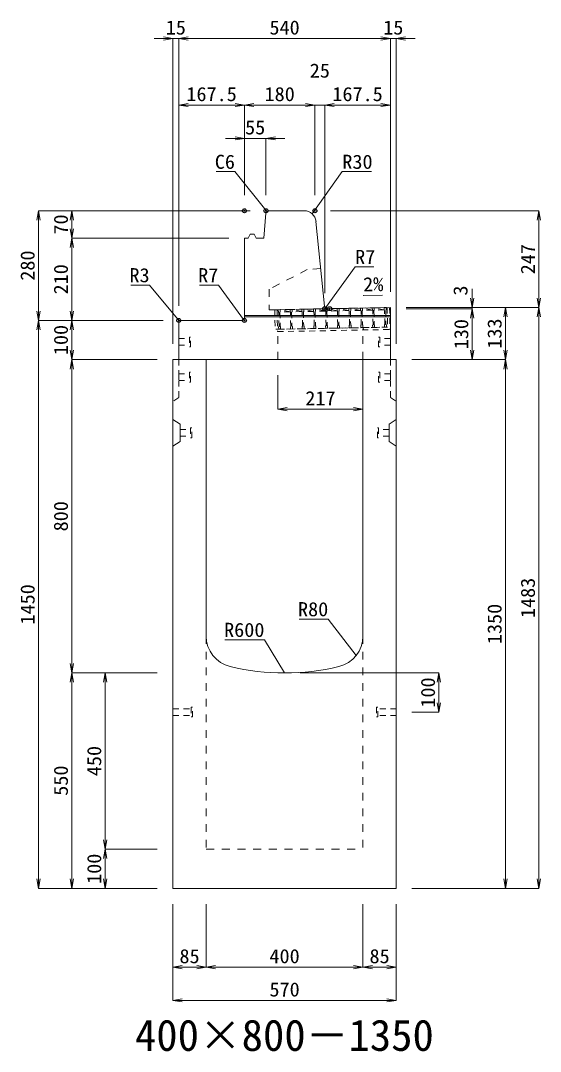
# Model space of a CAD drawing. Units: millimetres at full size; some dimension numbers follow another scale. Extents: x -18734 to 51600, y -18820 to 17820.
# Drawn here: x 46876 to 48203, y -10986 to -8354 of the extents above; entities that cross this region are included whole.
import ezdxf
from ezdxf.enums import TextEntityAlignment as Align

# ---------------------------------------------------------------- set-up
doc = ezdxf.new("R2010")
doc.units = ezdxf.units.MM
doc.header["$LTSCALE"] = 20
doc.header["$PDMODE"] = 32
doc.header["$PDSIZE"] = 10
doc.linetypes.add('USER1', pattern=[2, 1, -1])
doc.linetypes.add('USER2', pattern=[1.35, 0.75, -0.6])
for name, color, linetype, lineweight in [('インサート', 3, 'USER2', 9), ('グレーチング', 7, 'USER2', 5), ('受枠', 3, 'USER2', 9), ('寸法線', 7, 'Continuous', 13), ('引出線', 4, 'Continuous', 13), ('本体', 2, 'Continuous', 13), ('目地', 132, 'Continuous', 5)]:
    doc.layers.add(name, color=color, linetype=linetype, lineweight=lineweight)
doc.layers.add('作業エリア', color=11, linetype='Continuous')
doc.layers.add('文字', color=7, linetype='Continuous')
doc.styles.add('ＭＳ 明朝', font='')
doc.styles.get('ＭＳ 明朝').set_extended_font_data('MS Mincho')

# ---------------------------------------------------------------- blocks, each defined once
blk = doc.blocks.new('open_arrow')
at = {"color": 0, "linetype": 'Continuous', "lineweight": -2}
blk.add_lwpolyline([(7.5, 1.25), (0, 0), (7.5, -1.25)], dxfattribs=at)

msp = doc.modelspace()

# ---------------------------------------------------------------- linework, layer by layer
at = {"layer": 'インサート'}
for p, q in [((47280, -9166.5), (47307, -9166.5)), ((47280, -9166.5), (47280, -9183.5)), ((47280, -9183.5), (47307, -9183.5)), ((47310, -9162.5), (47307, -9162.5)), ((47307, -9162.5), (47307, -9187.5)), ((47310, -9187.5), (47310, -9162.5)), ((47790, -9162.5), (47793, -9162.5)), ((47790, -9187.5), (47790, -9162.5)), ((47793, -9162.5), (47793, -9187.5)), ((47820, -9166.5), (47793, -9166.5)), ((47820, -9183.5), (47793, -9183.5)), ((47820, -9166.5), (47820, -9183.5)), ((47307, -9187.5), (47310, -9187.5)), ((47793, -9187.5), (47790, -9187.5)), ((47280, -9256.5), (47307, -9256.5)), ((47280, -9256.5), (47280, -9273.5)), ((47310, -9252.5), (47307, -9252.5)), ((47307, -9252.5), (47307, -9277.5)), ((47310, -9277.5), (47310, -9252.5)), ((47790, -9252.5), (47793, -9252.5)), ((47790, -9277.5), (47790, -9252.5)), ((47793, -9252.5), (47793, -9277.5)), ((47820, -9256.5), (47793, -9256.5)), ((47820, -9256.5), (47820, -9273.5)), ((47280, -9273.5), (47307, -9273.5)), ((47307, -9277.5), (47310, -9277.5)), ((47793, -9277.5), (47790, -9277.5)), ((47820, -9273.5), (47793, -9273.5)), ((47313.2, -9394.5), (47310.2, -9394.5)), ((47310.2, -9394.5), (47310.2, -9419.5)), ((47313.2, -9419.5), (47313.2, -9394.5)), ((47786.8, -9394.5), (47789.8, -9394.5)), ((47786.8, -9419.5), (47786.8, -9394.5)), ((47789.8, -9394.5), (47789.8, -9419.5)), ((47283.2, -9398.5), (47310.2, -9398.5)), ((47283.2, -9398.5), (47283.2, -9415.5)), ((47283.2, -9415.5), (47310.2, -9415.5)), ((47310.2, -9419.5), (47313.2, -9419.5)), ((47789.8, -9419.5), (47786.8, -9419.5)), ((47816.8, -9398.5), (47789.8, -9398.5)), ((47816.8, -9415.5), (47789.8, -9415.5)), ((47816.8, -9398.5), (47816.8, -9415.5)), ((47265, -10111.5), (47312, -10111.5)), ((47265, -10111.5), (47265, -10128.5)), ((47265, -10128.5), (47312, -10128.5)), ((47315, -10107.5), (47312, -10107.5)), ((47312, -10107.5), (47312, -10132.5)), ((47312, -10132.5), (47315, -10132.5)), ((47315, -10132.5), (47315, -10107.5)), ((47788, -10107.5), (47785, -10107.5)), ((47785, -10107.5), (47785, -10132.5)), ((47785, -10132.5), (47788, -10132.5)), ((47788, -10132.5), (47788, -10107.5)), ((47835, -10111.5), (47788, -10111.5)), ((47835, -10128.5), (47788, -10128.5)), ((47835, -10128.5), (47835, -10111.5))]:
    msp.add_line(p, q, dxfattribs=at)
at = {"layer": 'グレーチング'}
for p, q in [((47533.97, -9092.54), (47808.92, -9087.21)), ((47564.08, -9097.95), (47538.97, -9092.44)), ((47564.08, -9097.95), (47539.08, -9098.44)), ((47594.07, -9097.37), (47568.96, -9091.86)), ((47594.07, -9097.37), (47569.08, -9097.86)), ((47624.07, -9096.79), (47598.96, -9091.28)), ((47624.07, -9096.79), (47599.07, -9097.28)), ((47654.06, -9096.21), (47628.95, -9090.7)), ((47654.06, -9096.21), (47629.07, -9096.7)), ((47684.06, -9095.63), (47658.95, -9090.12)), ((47684.06, -9095.63), (47659.06, -9096.12)), ((47714.05, -9095.05), (47688.94, -9089.54)), ((47714.05, -9095.05), (47689.06, -9095.54)), ((47744.05, -9094.47), (47718.93, -9088.96)), ((47744.05, -9094.47), (47719.05, -9094.95)), ((47774.04, -9093.89), (47748.93, -9088.38)), ((47774.04, -9093.89), (47749.05, -9094.37)), ((47804.04, -9093.31), (47778.92, -9087.8)), ((47804.04, -9093.31), (47779.04, -9093.79)), ((47534.94, -9142.53), (47809.89, -9137.21))]:
    msp.add_line(p, q, dxfattribs=at)
for points in [[(47533.97, -9092.54), (47538.97, -9092.44), (47539.08, -9098.44), (47538.1, -9099.46), (47538.8, -9135.45), (47539.82, -9136.43), (47539.94, -9142.43), (47534.94, -9142.53), (47534.82, -9136.53), (47535.8, -9135.51), (47535.1, -9099.52), (47534.09, -9098.53)], [(47568.8, -9134.87), (47569.81, -9135.85), (47569.93, -9141.85), (47564.93, -9141.95), (47564.82, -9135.95), (47565.8, -9134.93), (47565.1, -9098.93), (47564.08, -9097.95), (47563.96, -9091.96), (47568.96, -9091.86), (47569.08, -9097.86), (47568.1, -9098.88)], [(47598.79, -9134.29), (47599.81, -9135.27), (47599.92, -9141.27), (47594.93, -9141.37), (47594.81, -9135.37), (47595.79, -9134.35), (47595.09, -9098.35), (47594.07, -9097.37), (47593.96, -9091.38), (47598.96, -9091.28), (47599.07, -9097.28), (47598.09, -9098.3)], [(47628.78, -9133.71), (47629.8, -9134.69), (47629.92, -9140.69), (47624.92, -9140.79), (47624.8, -9134.79), (47625.78, -9133.77), (47625.09, -9097.77), (47624.07, -9096.79), (47623.95, -9090.79), (47628.95, -9090.7), (47629.07, -9096.7), (47628.09, -9097.72)], [(47658.78, -9133.13), (47659.8, -9134.11), (47659.91, -9140.11), (47654.91, -9140.2), (47654.8, -9134.21), (47655.78, -9133.19), (47655.08, -9097.19), (47654.06, -9096.21), (47653.95, -9090.21), (47658.95, -9090.12), (47659.06, -9096.12), (47658.08, -9097.14)], [(47685.77, -9132.61), (47685.08, -9096.61), (47684.06, -9095.63), (47683.94, -9089.63), (47688.94, -9089.54), (47689.06, -9095.54), (47688.08, -9096.55), (47688.77, -9132.55), (47689.79, -9133.53), (47689.91, -9139.53), (47684.91, -9139.62), (47684.79, -9133.63)], [(47715.77, -9132.03), (47715.07, -9096.03), (47714.05, -9095.05), (47713.94, -9089.05), (47718.93, -9088.96), (47719.05, -9094.95), (47718.07, -9095.97), (47718.77, -9131.97), (47719.79, -9132.95), (47719.9, -9138.95), (47714.9, -9139.04), (47714.79, -9133.04)], [(47749.05, -9094.37), (47748.06, -9095.39), (47748.76, -9131.39), (47749.78, -9132.37), (47749.9, -9138.37), (47744.9, -9138.46), (47744.78, -9132.46), (47745.76, -9131.44), (47745.07, -9095.45), (47744.05, -9094.47), (47743.93, -9088.47), (47748.93, -9088.38)], [(47779.04, -9093.79), (47778.06, -9094.81), (47778.76, -9130.81), (47779.78, -9131.79), (47779.89, -9137.79), (47774.89, -9137.88), (47774.78, -9131.88), (47775.76, -9130.86), (47775.06, -9094.87), (47774.04, -9093.89), (47773.92, -9087.89), (47778.92, -9087.8)], [(47804.89, -9137.3), (47804.77, -9131.3), (47805.75, -9130.28), (47805.05, -9094.29), (47804.04, -9093.31), (47803.92, -9087.31), (47808.92, -9087.21), (47809.03, -9093.21), (47808.05, -9094.23), (47808.75, -9130.23), (47809.77, -9131.21), (47809.89, -9137.21)]]:
    msp.add_lwpolyline(points, close=True, dxfattribs=at)
at = {"layer": '作業エリア'}
for p in [(47447.5, -8840), (47447.5, -8840), (47502.5, -8840), (47627.5, -8840), (47652.5, -9090), (47665, -9090), (47280, -9120), (47447.5, -9120)]:
    msp.add_point(p, dxfattribs=at)
at = {"layer": '受枠'}
for p, q in [((47524.97, -9092.71), (47817.92, -9087.04)), ((47524.97, -9092.71), (47525.94, -9142.7)), ((47530.97, -9092.59), (47532.05, -9148.58)), ((47811.92, -9087.16), (47812.89, -9137.15)), ((47817.92, -9087.04), (47819, -9143.03)), ((47812.89, -9137.15), (47525.94, -9142.7)), ((47532.05, -9148.58), (47819, -9143.03))]:
    msp.add_line(p, q, dxfattribs=at)
at = {"layer": '受枠', "linetype": 'Continuous'}
msp.add_line((47750.9, -9138.35), (47751.01, -9144.35), dxfattribs=at)
at = {"layer": '寸法線'}
for p, q in [((47328, -8400.05), (47217, -8400.05)), ((47265, -9180), (47265, -8400.05)), ((47280, -8400.05), (47820, -8400.05)), ((47280, -9083), (47280, -8400.05)), ((47280, -9083), (47280, -8400.05)), ((47772, -8400.05), (47883, -8400.05)), ((47820, -9047), (47820, -8400.05)), ((47820, -9047), (47820, -8400.05)), ((47835, -9180), (47835, -8400.05)), ((47280, -8570.05), (47447.5, -8570.05)), ((47280, -9083), (47280, -8570.05)), ((47447.5, -8800), (47447.5, -8570.05)), ((47447.5, -8570.05), (47627.5, -8570.05)), ((47447.5, -8800), (47447.5, -8570.05)), ((47579.5, -8570.05), (47700.5, -8570.05)), ((47627.5, -8800), (47627.5, -8570.05)), ((47627.5, -8800), (47627.5, -8570.05)), ((47652.5, -9050), (47652.5, -8570.05)), ((47652.5, -8570.05), (47820, -8570.05)), ((47652.5, -9050), (47652.5, -8570.05)), ((47820, -9047), (47820, -8570.05)), ((47399.5, -8655.05), (47550.5, -8655.05)), ((47447.5, -8800), (47447.5, -8655.05)), ((47502.5, -8800), (47502.5, -8655.05)), ((46922.06, -8840), (46922.06, -9120)), ((47462.5, -8840), (46922.06, -8840)), ((47007.06, -8910), (47007.06, -8840)), ((47462.5, -8840), (47007.06, -8840)), ((47667.5, -8840), (48198.78, -8840)), ((48198.78, -8840), (48198.78, -9087)), ((47007.06, -9120), (47007.06, -8910)), ((47407.5, -8910), (47007.06, -8910)), ((47407.5, -8910), (47007.06, -8910)), ((48028.78, -9039), (48028.78, -9138)), ((47860, -9087), (48028.78, -9087)), ((47860, -9087), (48113.78, -9087)), ((47860, -9087), (48198.78, -9087)), ((47860, -9087), (48198.78, -9087)), ((47860, -9090), (48028.78, -9090)), ((47860, -9090), (48028.78, -9090)), ((48028.78, -9090), (48028.78, -9220)), ((48113.78, -9087), (48113.78, -9220)), ((48198.78, -9087), (48198.78, -10570)), ((47240, -9120), (46922.06, -9120)), ((46922.06, -10570), (46922.06, -9120)), ((47240, -9120), (46922.06, -9120)), ((47007.06, -9220), (47007.06, -9120)), ((47240, -9120), (47007.06, -9120)), ((47240, -9120), (47007.06, -9120)), ((47007.06, -9220), (47007.06, -10020)), ((47225, -9220), (47007.06, -9220)), ((47225, -9220), (47007.06, -9220)), ((47875, -9220), (48028.78, -9220)), ((47875, -9220), (48113.78, -9220)), ((47875, -9220), (48113.78, -9220)), ((48113.78, -9220), (48113.78, -10570)), ((47533, -9260), (47533, -9346.67)), ((47533, -9346.67), (47750, -9346.67)), ((47225, -10020), (47007.06, -10020)), ((47007.06, -10570), (47007.06, -10020)), ((47225, -10020), (47007.06, -10020)), ((47092.06, -10020), (47092.06, -10470)), ((47225, -10020), (47092.06, -10020)), ((47590, -10020), (47943.78, -10020)), ((47943.78, -10020), (47943.78, -10120)), ((47875, -10120), (47943.78, -10120)), ((47225, -10470), (47092.06, -10470)), ((47092.06, -10470), (47092.06, -10570)), ((47225, -10470), (47092.06, -10470)), ((47225, -10570), (46922.06, -10570)), ((47225, -10570), (47007.06, -10570)), ((47225, -10570), (47092.06, -10570)), ((47875, -10570), (48113.78, -10570)), ((47875, -10570), (48198.78, -10570)), ((47265, -10610), (47265, -10771.16)), ((47265, -10610), (47265, -10856.16)), ((47350, -10610), (47350, -10771.16)), ((47350, -10610), (47350, -10771.16)), ((47750, -10610), (47750, -10771.16)), ((47750, -10610), (47750, -10771.16)), ((47835, -10610), (47835, -10771.16)), ((47835, -10610), (47835, -10856.16)), ((47265, -10771.16), (47350, -10771.16)), ((47350, -10771.16), (47750, -10771.16)), ((47750, -10771.16), (47835, -10771.16)), ((47265, -10856.16), (47835, -10856.16))]:
    msp.add_line(p, q, dxfattribs=at)
at = {"layer": '引出線'}
for points in [[(47505.29, -8842.99), (47423.41, -8740.07), (47375.07, -8740.07)], [(47620.48, -8847.76), (47697.4, -8740.07), (47772.08, -8740.07)], [(47654.14, -9088.19), (47730, -8982.98), (47777.93, -8982.98)], [(47280.88, -9120.88), (47205.62, -9029.7), (47157.89, -9029.7)], [(47445.45, -9117.95), (47380.97, -9029.7), (47333.04, -9029.7)], [(47751.14, -9056.74), (47799.85, -9055.77), (47751.11, -9056.74)], [(47732.76, -9975.58), (47661.5, -9882.47), (47586.83, -9882.47)], [(47550, -10020), (47498.63, -9935.25), (47397.63, -9935.25)]]:
    msp.add_lwpolyline(points, dxfattribs=at)
at = {"layer": '本体'}
for p, q in [((47502.07, -8845.98), (47508.5, -8840)), ((47600.35, -8840), (47508.5, -8840)), ((47497.5, -8910), (47502.07, -8845.98)), ((47651.87, -9083.7), (47630.2, -8867.01)), ((47447.5, -8910), (47447.5, -9113)), ((47447.5, -8910), (47457.5, -8910)), ((47457.5, -8910), (47462.5, -8900)), ((47462.5, -8900), (47472.5, -8900)), ((47472.5, -8900), (47477.5, -8910)), ((47477.5, -8910), (47497.5, -8910)), ((47665, -9090), (47658.83, -9090)), ((47665, -9090), (47820, -9087)), ((47820, -9220), (47820, -9087)), ((47280, -9123), (47280, -9220)), ((47440.5, -9120), (47283, -9120)), ((47265, -9220), (47265, -10570)), ((47350, -9220), (47265, -9220)), ((47820, -9220), (47280, -9220)), ((47350, -9220), (47350, -9925.96)), ((47750, -9925.96), (47750, -9220)), ((47835, -9220), (47750, -9220)), ((47835, -10570), (47835, -9220)), ((47265, -10570), (47835, -10570))]:
    msp.add_line(p, q, dxfattribs=at)
at = {"layer": '本体', "linetype": 'USER1'}
for p, q in [((47608, -8990), (47511, -9040)), ((47642.2, -8987), (47608, -8990)), ((47511, -9040), (47511, -9092.98)), ((47511, -9092.98), (47665, -9090)), ((47533, -9220), (47533, -9142.56)), ((47750, -9220), (47750, -9138.36))]:
    msp.add_line(p, q, dxfattribs=at)
at = {"layer": '本体', "linetype": 'USER2', "lineweight": 9}
for p, q in [((47280, -9220), (47280, -9317)), ((47820, -9220), (47820, -9317)), ((47280, -9317), (47265, -9326.5)), ((47820, -9317), (47835, -9326.5))]:
    msp.add_line(p, q, dxfattribs=at)
at = {"layer": '本体', "lineweight": 9}
for p, q in [((47265, -9373), (47283.2, -9384.5)), ((47283.2, -9384.5), (47283.2, -9429.5)), ((47835, -9373), (47816.8, -9384.5)), ((47816.8, -9384.5), (47816.8, -9429.5)), ((47265, -9441), (47283.2, -9429.5)), ((47835, -9441), (47816.8, -9429.5))]:
    msp.add_line(p, q, dxfattribs=at)
at = {"layer": '本体', "linetype": 'USER1', "lineweight": 15}
for p, q in [((47350, -9925.96), (47350, -10470)), ((47750, -9925.96), (47750, -10470)), ((47350, -10470), (47750, -10470))]:
    msp.add_line(p, q, dxfattribs=at)
at = {"layer": '本体'}
for centre, radius, start, end in [((47600.35, -8870), 30, 5.71059, 90), ((47658.83, -9083), 7, 185.71059, 270), ((47283, -9123), 3, 90, 180), ((47440.5, -9113), 7, 270, 0), ((47430, -9925.96), 80, 180, 256.65764), ((47670, -9925.96), 80, 283.34236, 0), ((47550, -9420), 600, 256.65764, 283.34236)]:
    msp.add_arc(centre, radius, start, end, dxfattribs=at)
at = {"layer": '目地'}
for p, q in [((47820, -9107), (47447.5, -9107)), ((47820, -9111), (47447.5, -9111))]:
    msp.add_line(p, q, dxfattribs=at)

# ---------------------------------------------------------------- block references
at = {"layer": '寸法線', "xscale": 3.2, "yscale": 3.2}
for p, rotation in [((47265, -8400.05), 180), ((47820, -8400.05), 180), ((47820, -8400.05), 180), ((47447.5, -8570.05), 180), ((47627.5, -8570.05), 180), ((47627.5, -8570.05), 180), ((47820, -8570.05), 180), ((47447.5, -8655.05), 180), ((46922.06, -8840), 270), ((47007.06, -8840), 270), ((48198.78, -8840), 270), ((47007.06, -8910), 90), ((47007.06, -8910), 270), ((48028.78, -9087), 90), ((48198.78, -9087), 90), ((46922.06, -9120), 90), ((47007.06, -9120), 90), ((48028.78, -9090), 270), ((48028.78, -9090), 270), ((48113.78, -9087), 270), ((48198.78, -9087), 270), ((46922.06, -9120), 270), ((47007.06, -9120), 270), ((47007.06, -9220), 90), ((48028.78, -9220), 90), ((48113.78, -9220), 90), ((47007.06, -9220), 270), ((48113.78, -9220), 270), ((47750, -9346.67), 180), ((47007.06, -10020), 90), ((47007.06, -10020), 270), ((47092.06, -10020), 270), ((47943.78, -10020), 270), ((47943.78, -10120), 90), ((47092.06, -10470), 90), ((47092.06, -10470), 270), ((46922.06, -10570), 90), ((47007.06, -10570), 90), ((47092.06, -10570), 90), ((48113.78, -10570), 90), ((48198.78, -10570), 90), ((47350, -10771.16), 180), ((47750, -10771.16), 180), ((47835, -10771.16), 180), ((47835, -10856.16), 180)]:
    msp.add_blockref('open_arrow', p, dxfattribs=dict(at, rotation=rotation))
for p in [(47280, -8400.05), (47280, -8400.05), (47835, -8400.05), (47280, -8570.05), (47447.5, -8570.05), (47652.5, -8570.05), (47652.5, -8570.05), (47502.5, -8655.05), (47533, -9346.67), (47265, -10771.16), (47350, -10771.16), (47750, -10771.16), (47265, -10856.16)]:
    msp.add_blockref('open_arrow', p, dxfattribs=at)
at = {"layer": '引出線', "xscale": 0.0533, "yscale": 0.0533}
for p, rotation in [((47505.29, -8842.99), 128.5), ((47620.48, -8847.76), 54.5), ((47751.14, -9056.74), 1.1), ((47654.14, -9088.19), 54.2), ((47280.88, -9120.88), 129.5), ((47445.45, -9117.95), 126.2), ((47732.76, -9975.58), 127.4), ((47550, -10020), 121.2)]:
    msp.add_blockref('open_arrow', p, dxfattribs=dict(at, rotation=rotation))

# ---------------------------------------------------------------- texts
at = {"layer": '寸法線', "style": 'ＭＳ 明朝', "width": 1.05}
for s, p in [('15', (47272.5, -8372.05)), ('540', (47550, -8372.05)), ('15', (47827.5, -8372.05)), ('25', (47640, -8482.05)), ('167.5', (47363.75, -8542.05)), ('180', (47537.5, -8542.05)), ('167.5', (47736.25, -8542.05)), ('55', (47475, -8627.05)), ('217', (47641.5, -9318.67)), ('85', (47307.5, -10743.16)), ('400', (47550, -10743.16)), ('85', (47792.5, -10743.16)), ('570', (47550, -10828.16))]:
    msp.add_text(s, height=36.03, dxfattribs=at).set_placement(p, align=Align.MIDDLE_CENTER)
for s, p in [('70', (46979.06, -8875)), ('280', (46894.06, -8980)), ('247', (48170.78, -8963.5)), ('210', (46979.06, -9015)), ('3', (47998.78, -9043.66)), ('130', (48000.78, -9155)), ('133', (48085.78, -9153.5)), ('100', (46979.06, -9170)), ('800', (46979.06, -9620)), ('1483', (48170.78, -9828.5)), ('1450', (46894.06, -9845)), ('1350', (48085.78, -9895)), ('100', (47915.78, -10070)), ('450', (47064.06, -10245)), ('550', (46979.06, -10295)), ('100', (47064.06, -10520))]:
    msp.add_text(s, height=36.03, rotation=90, dxfattribs=at).set_placement(p, align=Align.MIDDLE_CENTER)
at = {"layer": '引出線', "style": 'ＭＳ 明朝', "width": 1.05}
for s, p in [('C6', (47423.41, -8696.87)), ('R3', (47205.62, -8986.5)), ('R7', (47380.97, -8986.5)), ('R80', (47661.5, -9839.27)), ('R600', (47498.63, -9892.05))]:
    msp.add_text(s, height=36.03, dxfattribs=at).set_placement(p, align=Align.TOP_RIGHT)
for s, p in [('R30', (47697.4, -8696.87)), ('R7', (47730, -8939.78))]:
    msp.add_text(s, height=36.03, dxfattribs=at).set_placement(p, align=Align.TOP_LEFT)
msp.add_text('2%', height=36.03, rotation=1.146, dxfattribs=at).set_placement((47750.17, -9009.85), align=Align.TOP_LEFT)
at = {"layer": '文字', "style": 'ＭＳ 明朝'}
msp.add_text('400×800－1350', height=80.06, dxfattribs=at).set_placement((47549.52, -10944.97), align=Align.MIDDLE_CENTER)

doc.saveas('drawing.dxf')
